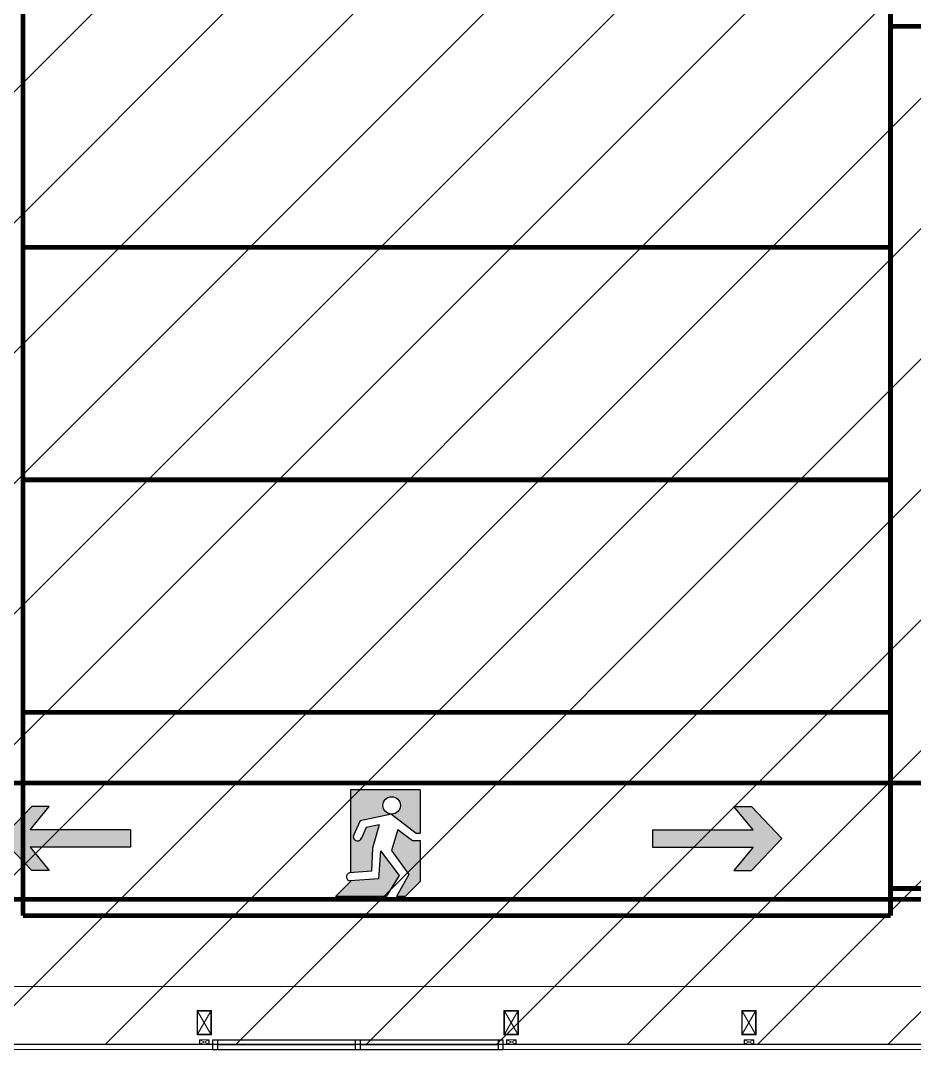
# Model space of a CAD drawing. Header units: millimetres. Extents: x 4739419 to 5837985, y 2291271 to 3446271.
# Drawn here: x 4944130 to 4953361, y 2335741 to 2346362 of the extents above; entities that cross this region are included whole.
import ezdxf

# ---------------------------------------------------------------- set-up
doc = ezdxf.new("R2010")
doc.units = ezdxf.units.MM
doc.linetypes.add('XR-평면도$0$HIDDEN2', pattern=[4.7625, 3.175, -1.5875])
doc.layers.get('0').update_dxf_attribs({"color": 255})
for name, color, linetype in [('HEB- Saw Cut(PC Topping)', 5, 'Continuous'), ('HEB-Area(PC Topping)', 3, 'Continuous'), ('XR-평면도$0$보행동선', 9, 'Continuous')]:
    doc.layers.add(name, color=color, linetype=linetype)
for name, color, linetype, lineweight in [('XR-평면도$0$A-CNTL', 9, 'Continuous', 15), ('XR-평면도$0$A-DWXM-WIND', 9, 'Continuous', 25), ('XR-평면도$0$A-SECT-LIN2', 9, 'Continuous', 20), ('XR-평면도$0$A-SECT-LIN3', 9, 'Continuous', 18), ('XR-평면도$0$A-WAXM-DRYW', 9, 'Continuous', 25), ('XR-평면도$0$A-WAXM-PANL', 9, 'Continuous', 20), ('XR-평면도$0$A-XXXX-OPEN', 9, 'Continuous', 15)]:
    doc.layers.add(name, color=color, linetype=linetype, lineweight=lineweight)

# ---------------------------------------------------------------- blocks, each defined once
blk = doc.blocks.new('XR-평면도$0$중심선(210216)')
at = {"layer": 'XR-평면도$0$A-CNTL', "ltscale": 300}
blk.add_lwpolyline([(-10000, 0), (186000, 0)], dxfattribs=at)
blk = doc.blocks.new('XR-평면도$0$win1')
at = {"layer": 'XR-평면도$0$A-DWXM-WIND'}
for p, q in [((-1500, 100), (-1500, 0)), ((-1500, 100), (-1450, 100)), ((-1450, 100), (-1450, 0)), ((-1450, 100), (-25, 100)), ((-1450, 50), (-25, 50)), ((-1450, 0), (-25, 0)), ((-25, 100), (25, 100)), ((-25, 100), (-25, 0)), ((-25, 0), (25, 0)), ((25, 100), (25, 0)), ((25, 100), (1450, 100)), ((25, 50), (1450, 50)), ((25, 0), (1450, 0)), ((1450, 100), (1450, 0)), ((1450, 100), (1500, 100)), ((1500, 100), (1500, 0)), ((-1500, 0), (-1450, 0)), ((1450, 0), (1500, 0))]:
    blk.add_line(p, q, dxfattribs=at)
blk = doc.blocks.new('XR-평면도$0$aw13pan4f~8f')
at = {"layer": 'XR-평면도$0$A-SECT-LIN2'}
for points in [[(2840, 50), (2840, 300), (2990, 300), (2990, 50)], [(6010, 50), (6010, 300), (6160, 300), (6160, 50)], [(8465, 50), (8465, 300), (8615, 300), (8615, 50)], [(50, -50), (-50, -50), (-50, 0), (50, 0)], [(2965, -50), (2865, -50), (2865, 0), (2965, 0)], [(6135, -50), (6035, -50), (6035, 0), (6135, 0)], [(8590, -50), (8490, -50), (8490, 0), (8590, 0)]]:
    blk.add_lwpolyline(points, close=True, dxfattribs=at)
at = {"layer": 'XR-평면도$0$A-SECT-LIN3'}
for points in [[(2846, 56), (2846, 294), (2984, 294), (2984, 56)], [(6016, 56), (6016, 294), (6154, 294), (6154, 56)], [(8471, 56), (8471, 294), (8609, 294), (8609, 56)], [(47, -47), (-47, -47), (-47, -3), (47, -3)], [(2962, -47), (2868, -47), (2868, -3), (2962, -3)], [(6132, -47), (6038, -47), (6038, -3), (6132, -3)], [(8587, -47), (8493, -47), (8493, -3), (8587, -3)]]:
    blk.add_lwpolyline(points, close=True, dxfattribs=at)
at = {"layer": 'XR-평면도$0$A-WAXM-PANL'}
for points in [[(0, -50), (3000, -50)], [(3000, -100), (0, -100)], [(3000, -50), (3000, -100)], [(11000, -50), (6000, -50)], [(6000, -50), (6000, -100)], [(6000, -100), (11000, -100)]]:
    blk.add_lwpolyline(points, dxfattribs=at)
at = {"layer": 'XR-평면도$0$A-XXXX-OPEN'}
for p, q in [((2846, 294), (2984, 56)), ((2984, 294), (2846, 56)), ((6016, 294), (6154, 56)), ((6154, 294), (6016, 56)), ((8471, 294), (8609, 56)), ((8609, 294), (8471, 56)), ((-47, -47), (47, -3)), ((47, -47), (-47, -3)), ((2868, -47), (2962, -3)), ((2962, -47), (2868, -3)), ((6038, -47), (6132, -3)), ((6132, -47), (6038, -3)), ((8493, -47), (8587, -3)), ((8587, -47), (8493, -3))]:
    blk.add_line(p, q, dxfattribs=at)
at = {"layer": 'XR-평면도$0$A-WAXM-DRYW'}
blk.add_blockref('XR-평면도$0$win1', (4500, -100), dxfattribs=at)
blk = doc.blocks.new('XR-평면도$0$aw13aw14 4f~8f')
blk.add_blockref('XR-평면도$0$aw13pan4f~8f', (203693, 1529571))
blk = doc.blocks.new('XR-평면도$0$keep clear')
at = {"layer": 'XR-평면도$0$보행동선'}
h = blk.add_hatch(color=256, dxfattribs=at)
h.dxf.hatch_style = 1
h.paths.add_polyline_path([(9306, -361), (9116, -107), (9095, -397), (8806, -417), (8806, -424), (8650, -580), (9175, -580)])
h.paths.add_polyline_path([(9102, 161), (8967, 134), (8918, 25, -1.101446), (8840, 60), (8904, 204), (9230, 272, -0.414214), (9140, 362, -1), (9320, 362, -0.414214), (9230, 272), (9484, 77), (9526, 77), (9526, 524), (8806, 524), (8806, -334), (9021, -316), (9033, -81)])
h.paths.add_polyline_path([(9526, -1), (9447, -1), (9293, 113), (9230, -105), (9409, -353), (9279, -580), (9370, -580), (9526, -424)])
h = blk.add_hatch(color=256, dxfattribs=at)
h.dxf.hatch_style = 1
h.paths.add_polyline_path([(11925, 110), (11925, -70), (12964, -70), (12765, -310), (12945, -310), (13260, 20), (12945, 350), (12765, 350), (12964, 110)])
h.paths.add_polyline_path([(15925, 110), (15925, -70), (16964, -70), (16765, -310), (16945, -310), (17260, 20), (16945, 350), (16765, 350), (16964, 110)])
h.paths.add_polyline_path([(19925, 110), (19925, -70), (20964, -70), (20765, -310), (20945, -310), (21260, 20), (20945, 350), (20765, 350), (20964, 110)])
h.paths.add_polyline_path([(5199, 20), (5514, -310), (5694, -310), (5496, -70), (6534, -70), (6534, 110), (5496, 110), (5694, 350), (5514, 350)])
h.paths.add_polyline_path([(1199, 20), (1514, -310), (1694, -310), (1496, -70), (2534, -70), (2534, 110), (1496, 110), (1694, 350), (1514, 350)])
h.paths.add_polyline_path([(-2801, 20), (-2486, -310), (-2306, -310), (-2504, -70), (-1466, -70), (-1466, 110), (-2504, 110), (-2306, 350), (-2486, 350)])
for p, q in [((9526, 524), (8806, 524)), ((8806, 524), (8806, -334)), ((9526, 524), (9526, 77)), ((5199, 20), (5514, 350)), ((5496, 110), (5694, 350)), ((5694, 350), (5514, 350)), ((12964, 110), (12765, 350)), ((12765, 350), (12945, 350)), ((13260, 20), (12945, 350)), ((9230, 272), (8904, 204)), ((9230, 272), (9484, 77)), ((6534, 110), (5496, 110)), ((6534, 110), (6534, -70)), ((8904, 204), (8837, 52)), ((8967, 134), (8914, 17)), ((9102, 161), (8967, 134)), ((9102, 161), (9033, -81)), ((9293, 113), (9230, -105)), ((9293, 113), (9447, -1)), ((11925, 110), (12964, 110)), ((11925, 110), (11925, -70)), ((5199, 20), (5514, -310)), ((9484, 77), (9526, 77)), ((13260, 20), (12945, -310)), ((6534, -70), (5496, -70)), ((5496, -70), (5694, -310)), ((9033, -81), (9021, -316)), ((9230, -105), (9409, -353)), ((9447, -1), (9526, -1)), ((9526, -1), (9526, -424)), ((11925, -70), (12964, -70)), ((12964, -70), (12765, -310)), ((9116, -107), (9095, -397)), ((9116, -107), (9306, -361)), ((5694, -310), (5514, -310)), ((9021, -316), (8794, -335)), ((12765, -310), (12945, -310)), ((9095, -397), (8801, -417)), ((8806, -417), (8806, -424)), ((9306, -361), (9175, -580)), ((9409, -353), (9279, -580)), ((9370, -580), (9526, -424))]:
    blk.add_line(p, q, dxfattribs=at)
for points in [[(9175, -580), (8650, -580), (8806, -424)], [(9370, -580), (9279, -580)]]:
    blk.add_lwpolyline(points, dxfattribs=at)
blk.add_circle((9230, 362), 90, dxfattribs=at)
for centre, radius, start, end in [((8877, 38), 42.8, 150.4724, 341.5276), ((8804, -376), 42, 104.2744, 265.3207)]:
    blk.add_arc(centre, radius, start, end, dxfattribs=at)
blk = doc.blocks.new('XR-평면도$0$보행통로(상온창고)')
at = {"layer": 'XR-평면도$0$보행동선', "linetype": 'XR-평면도$0$HIDDEN2', "ltscale": 100, "const_width": 50}
blk.add_lwpolyline([(61050, 0), (92850, 0), (92850, -1200), (61050, -1200), (61050, 0)], dxfattribs=at)
at = {"layer": 'XR-평면도$0$보행동선'}
blk.add_blockref('XR-평면도$0$keep clear', (67720, -593), dxfattribs=at)

msp = doc.modelspace()

# ---------------------------------------------------------------- hatches: boundary and pattern name
at = {"layer": 'HEB-Area(PC Topping)', "transparency": 33554559}
h = msp.add_hatch(dxfattribs=at)
h.set_pattern_fill('ANSI31', color=256, scale=300)
h.paths.add_polyline_path([(4865511.8, 2394416.6), (4898114.5, 2394416.6), (4898114.5, 2377621.7), (4911154.5, 2377621.7), (4911154.5, 2394421.7), (4943111.8, 2394421.7), (4943111.8, 2365621.7), (4954251.8, 2365621.7), (4954251.8, 2396821.7), (4998711.8, 2396821.7), (4998711.8, 2346691.2), (4993711.8, 2346691.2), (4993711.8, 2335791.2), (4931561.8, 2335791.2), (4931561.8, 2346691.2), (4927761.8, 2346691.2), (4927761.8, 2335791.2), (4878154.5, 2335791.2), (4878154.5, 2348821.7), (4865511.8, 2348821.7)])
h.paths.add_polyline_path([(4960761.8, 2390941.2), (4964561.8, 2390941.2), (4964561.8, 2380940.7), (4960761.8, 2380940.7)], flags=16)

# ---------------------------------------------------------------- linework, layer by layer
at = {"layer": 'HEB- Saw Cut(PC Topping)', "const_width": 50}
for points in [[(4944154.5, 2337121.7), (4944154.5, 2365621.7)], [(4953114.5, 2365621.7), (4953114.5, 2337121.7)], [(4955104.5, 2346301.7), (4953114.5, 2346301.7)], [(4953114.5, 2344021.7), (4944154.5, 2344021.7)], [(4953114.5, 2341621.7), (4944154.5, 2341621.7)], [(4953114.5, 2339221.7), (4944154.5, 2339221.7)], [(4955104.5, 2337401.7), (4953114.5, 2337401.7)], [(4953114.5, 2337121.7), (4944154.5, 2337121.7)]]:
    msp.add_lwpolyline(points, dxfattribs=at)
at = {"layer": 'HEB-Area(PC Topping)'}
msp.add_lwpolyline([(4877661.8, 2413391.2), (4903611.8, 2413391.2), (4903611.8, 2410391.2), (4905611.8, 2410391.2), (4905611.8, 2413391.2), (4921661.8, 2413391.2), (4921661.8, 2413891.2), (4931561.8, 2413891.2), (4931561.8, 2413391.2), (4958611.8, 2413391.2), (4958611.8, 2410391.2), (4960611.8, 2410391.2), (4960611.8, 2413391.2), (4987661.8, 2413391.2), (4987661.8, 2413891.2), (4998711.8, 2413891.2), (4998711.8, 2346691.2), (4993711.8, 2346691.2), (4993711.8, 2336391.2), (4993711.8, 2335791.2), (4870511.8, 2335791.2)], dxfattribs=at)

# ---------------------------------------------------------------- block references
for name, p in [('XR-평면도$0$aw13aw14 4f~8f', (4739418.8, 806270.6)), ('XR-평면도$0$aw13aw14 4f~8f', (4739418.8, 806270.6)), ('XR-평면도$0$aw13aw14 4f~8f', (4739418.8, 806270.6)), ('XR-평면도$0$보행통로(상온창고)', (4871011.8, 2338491.2)), ('XR-평면도$0$보행통로(상온창고)', (4871011.8, 2338491.2)), ('XR-평면도$0$보행통로(상온창고)', (4871011.8, 2338491.2))]:
    msp.add_blockref(name, p)
at = {"layer": 'XR-평면도$0$A-CNTL'}
msp.add_blockref('XR-평면도$0$중심선(210216)', (4866111.8, 2336391.2), dxfattribs=at)

doc.saveas('drawing.dxf')
